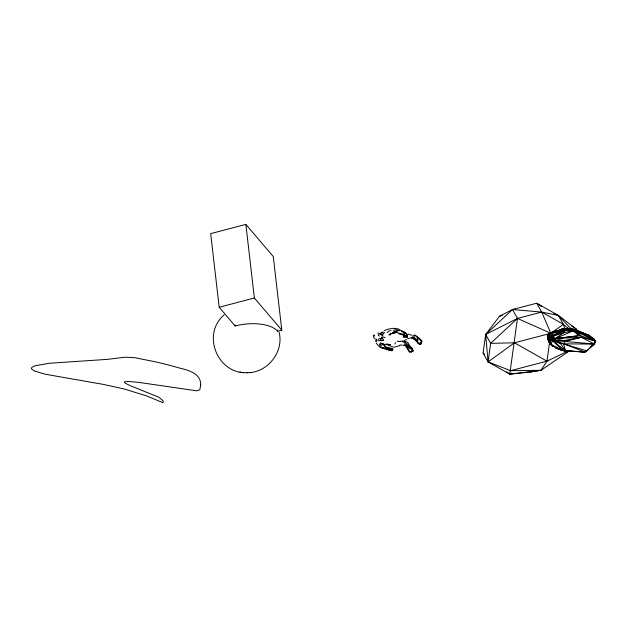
<?xml version="1.0" encoding="UTF-8"?>
<svg xmlns="http://www.w3.org/2000/svg" width="627" height="627" viewBox="0 0 627 627"><rect width="100%" height="100%" fill="white"/><g stroke="black" fill="none" stroke-linecap="round" stroke-linejoin="round"><path stroke-width="0.94" d="M403.913 337.154L404.384 333.517L404.995 335.586L404.705 337.624L403.913 337.154L403.224 333.972L403.992 334.63L395.566 332.161M397.126 330.876L395.872 331.84L392.8 332.396L397.126 330.876L397.087 331.816L395.057 333.023L390.809 333.736L390.135 334.019L389.986 335.108L390.809 333.736L388.865 335.053M415.09 339.638L418.17 343.416L419.886 344.309L420.882 344.098L421.187 340.633L417.096 337.632L417.841 340.539L416.116 340.743L412.08 338.024M376.592 341.942L376.788 339.332M404.995 335.586L406.696 335.539L407.597 337.334L407.205 337.804L406.672 334.591L407.597 335.9L407.205 337.804L405.536 336.08L404.705 337.624L404.517 336.088M569.904 350.556L540.999 370.298L530.708 372.007L509.751 374.162L488.08 361.92L483.096 353.056L485.666 334.473L499.507 316.212L512.478 309.55L536.72 303.209L558.391 315.452L576.503 329.206L577.224 331.025M540.999 370.298L509.751 374.162L517.455 318.414L512.478 309.55L485.666 334.473L488.08 361.92L510.605 370.675L540.999 370.298L546.963 361.16L549.754 340.978M382.196 338.627L382.627 336.715L385.017 337.687M378.214 332.741L378.34 335.367L379.539 336.096M407.385 336.213L407.103 337.287L406.821 336.174L405.536 336.08L407.597 337.334M379.57 333.454L381.937 335.351L382.783 335.155L383.152 333.768L384.617 332.545M547.974 334.732L549.652 333.25L551.799 333.29L571.902 328.775L577.922 332.044L593.871 338.972C584.56 333.595 573.572 326.338 562.301 329.05C557.771 331.777 550.169 330.476 547.379 335.766L547.551 337.585L548.931 339.003L550.608 339.858L552.152 339.426L552.99 338.596L553.265 336.096L562.49 331.04L562.96 329.308L571.902 328.775L588.714 335.155L593.871 338.972L595.65 341.159L594.608 344.098L585.101 352.053L564.018 350.838L557.121 348.549M378.01 340.437L378.967 340.727L380.691 340.108L381.702 337.036M407.597 335.9L407.103 337.287L406.939 334.779L405.583 332.788L398.662 329.238M553.108 346.653L550.914 344.082L552.685 340.727L554.409 340.108L554.95 338.643L563.712 332.765L573.407 330.805L577.922 332.044L595.65 341.159L593.612 344.309L586.903 350.932L583.541 351.88L564.018 350.838L555.553 347.82L549.44 342.969L547.551 337.585C553.382 338.611 557.873 343.494 563.728 343.855L594.608 344.098L581.323 337.334L552.99 338.596L550.812 337.201L550.012 335.218L549.91 333.015L567.756 328.258L569.575 328.854M549.652 333.25L548.351 335.868L549.84 343.815L562.803 350.422L585.101 352.053L555.31 340.579L552.685 340.727L550.608 339.858L547.379 335.766L549.652 333.25L562.301 329.05L568.336 328.666L567.756 328.258L568.822 328.681M394.791 344.043L395.566 342.632M391.679 350.681L390.276 349.49L392.682 348.753L389.077 350.422L392.847 349.02L390.778 348.581L389.077 350.422L391.679 350.681L392.439 350.179L391.044 349.607M375.267 341.37L376.49 339.152M375.205 339.003L373.825 337.585L373.653 335.766L374.256 334.732M380.205 346.37L381.671 345.822L379.539 344.866L380.565 343.181M562.49 331.04L552.058 335.367L550.812 337.201L552.685 340.727L562.803 350.422L560.577 349.803L559.488 348.941L564.018 350.838L565.405 350.681L563.728 343.855L565.209 341.449L581.323 337.334L595.65 341.159L594.224 342.42M379.539 344.866L380.871 342.938L380.581 343.353L386.154 344.662L390.535 344.685L386.373 343.925M404.329 334.559L403.749 335.327L403.224 333.972M416.116 340.743L419.487 343.941L421.085 342.076M402.526 345.163L405.261 345.438L409.282 351.849L411.375 352.053L412.535 350.752L413.185 350.932L412.331 348.541L409.329 345.493L408.012 342.695L406.915 341.911L402.51 341.684M386.851 349.803L388.552 348.346L392.847 349.02C389.006 351.089 385.448 349.027 381.827 347.82M387.141 332.671L388.764 331.04L391.036 330.648M224.16 314.887C201.04 334.309 217.867 374.875 247.626 372.65M378.434 339.426L379.264 338.596L381.232 338.643M532.409 371.066L530.708 372.007L532.143 370.675M379.617 334.144L382.149 331.918M411.578 337.969L413.655 338.016L414.808 337.036L412.566 336.621M548.398 339.136L548.656 341.786L547.379 335.766L550.012 335.218L553.265 336.096L564.762 330.648L570.735 329.731L571.902 328.775L593.871 338.972M383.403 332.075L380.95 333.917L382.783 335.155M590.516 346.637L594.608 344.098L555.31 340.579L554.95 338.643L553.265 336.096L563.712 332.765L564.762 330.648L568.336 328.666M549.887 333.533L514.453 342.804L488.08 361.92L490.651 343.337L485.666 334.473L517.455 318.414L550.819 333.29L563.375 324.316L568.462 328.572M530.708 372.007L532.299 370.918M556.564 331.464L562.301 329.05L564.762 330.648L573.407 330.805L580.414 335.539L595.65 341.159L588.714 335.155L577.78 331.558M381.647 344.427L382.18 344.082L383.371 345.211M511.334 373.136L509.751 374.162L506.71 371.748M411.375 352.053L413.185 350.932L409.815 351.88L406.994 347.013M382.705 338.556L383.434 340.108L381.992 340.923L380.691 340.108M566.408 352.28L568.963 350.869M413.922 338.807L414.847 338.345L417.841 340.539M394.9 332.49L390.135 334.019M510.605 370.675L546.963 361.16L568.877 350.712M390.002 348.996L391.295 348.393L386.365 347.233M558.195 330.876L562.301 329.05L551.799 333.29L550.012 335.218L548.821 337.898L550.812 337.201M555.31 340.579L563.845 340.633L581.323 337.334L580.414 335.539L573.407 330.805L554.95 338.643L563.845 340.633L565.209 341.449M404.109 340.532L406.743 339.513M562.96 329.308L551.799 333.29L552.99 338.596L554.409 340.108M384.233 330.554L388.575 329.05L394.03 328.258L395.096 328.681M245.855 224.388L210.68 233.636L219.191 307.261L235.156 325.977A33.286 15.361 -6.6 0 1 277.683 331.26L281.797 330.178L273.278 256.553L245.855 224.388L254.374 298.005L281.797 330.178M219.191 307.261L254.374 298.005M499.507 316.212L502.305 315.475M397.126 341.307L397.879 341.112M399.775 345.681L394.164 347.146L391.475 346.598L388.254 344.568L389.751 345.077L387.251 344.631M381.584 340.579L383.434 340.108M409.282 351.849L412.535 350.752L409.901 346.99L406.994 345.587L409 345.242L412.331 348.541M408.012 338.549L412.738 337.491M391.295 348.393L389.806 348.69L391.844 349.458M388.395 348.878L390.315 348.51L386.35 347.413L384.476 346.08M549.91 333.015L555.875 331.918M393.356 330.366L397.016 329.731L399.681 330.805M246.795 372.704C267.251 373.253 284.117 352.053 279.125 332.263M413.185 335.445L414.988 335.155L420.145 338.972L421.924 341.159L420.882 344.098L419.487 343.941M586.903 335.445L588.714 335.155L590.266 336.323M580.414 335.539L554.95 338.643L580.414 335.539L577.922 332.044L578.102 333.517M515.284 309.213L512.478 309.55L541.697 312.074L558.391 315.452L570.883 328.603M383.136 347.468L387.995 348.918L390.778 348.581M400.582 341.213L402.996 340.955M249.836 372.501L250.729 372.446M390.558 350.148L392.439 350.179M387.995 348.918L392.847 349.02M394.61 328.666L398.176 328.775M399.94 345.062L401.664 345.132M398.772 333.885L403.255 335.092M398.255 341.37L400.512 341.605M373.653 335.766L374.632 335.868M583.541 351.88L585.101 352.053L579.246 351.386M239.929 372.03L240.729 372.14M242.853 372.454L243.746 372.579M404.446 345.218L409.901 346.99M409 345.242L404.149 343.949M384.978 348.722L379.938 347.295L376.271 343.275M413.655 338.016L414.847 338.345M556.157 348.001L558.657 348.706M563.728 343.855L586.903 350.932M403.279 341.339L405.544 342.036M408.044 334.026L412.049 335.304M577.859 331.62L588.714 335.155M401.891 331.275L404.196 332.044M401.735 331.558L406.312 333.705L406.672 334.591M555.553 347.82L560.577 349.803M570.735 329.731L573.407 330.805L578.721 335.586M553.97 313.531L558.391 315.452L563.375 324.316L564.88 328.971M404.047 342.35L407.268 343.839M563.375 324.316L541.697 312.074L536.72 303.209L541.454 306.478M546.963 361.16L514.453 342.804L490.651 343.337L517.455 318.414L541.697 312.074L550.819 333.29M571.581 326.056L576.503 329.206M388.552 348.346L389.704 349.114M421.187 340.633L421.924 341.159L414.988 335.155M483.096 353.056L484.624 354.263M406.907 346.339L410.199 348.949M550.859 344.693L552.262 345.994M382.635 343.478L386.271 347.436M571.902 328.775L573.407 330.805M418.812 342.836L419.886 344.309M549.048 342.46L549.84 343.815M416.947 340.861L418.17 343.416M548.931 339.003L550.914 344.082L550.608 339.858M547.551 337.585L548.656 341.786M277.542 330.178L277.683 331.26M235.156 325.977A33.286 8.731 75.3 0 1 235.047 324.99M200.711 385.08L199.786 389.814L196.643 390.809L139.28 382.454L128.833 381.443L124.554 381.819L124.491 382.462L125.518 383.332L130.008 385.558L158.897 397.244L163.044 400.786L163.428 401.97L162.738 402.612L146.506 395.88L124.122 388.967L103.479 384.422L45.575 374.288L34.007 370.878L31.35 368.684L31.663 367.634L33.059 366.63L35.52 365.682L49.235 363.268L107.507 359.349L125.275 357.21L134.93 357.719L156.162 361.975A528.757 476.857 0 0 1 173.538 366.333C183.484 369.632 201.055 370.98 200.711 385.08M560.522 343.58L552.685 340.727L565.405 350.681L560.522 343.58"/></g></svg>
